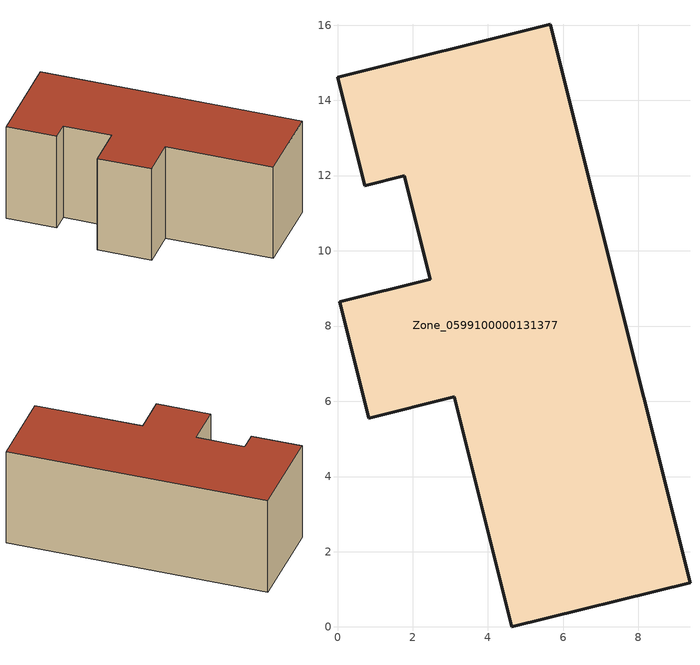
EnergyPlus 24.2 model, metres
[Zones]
Zone_0599100000131377
 floor ground (C_G): 0,14.61 5.66,16.03 9.37,1.18 4.63,0 3.1,6.12 0.83,5.55 0.06,8.64 2.46,9.24 1.77,11.99 0.72,11.73 z0
 wall outside (C_F): 5.66,16.03 0,14.61 0.72,11.73 1.77,11.99 2.46,9.24 0.06,8.64 0.83,5.55 3.1,6.12 4.63,0 9.37,1.18 5.66,16.03 z0:6.04
 roof outside (C_R): 9.37,1.18 5.66,16.03 0,14.61 0.72,11.73 1.77,11.99 2.46,9.24 0.06,8.64 0.83,5.55 3.1,6.12 4.63,0 z6.04
[BUILDING]
Pand.0599100000131377: North Axis=0; Terrain=City; Loads Convergence Tolerance Value=0.04; Temperature Convergence Tolerance Value=0.4; Solar Distribution=FullExterior; Maximum Number of Warmup Days=25; Minimum Number of Warmup Days=1
[Site:Location]
Rotterdam.The.Hague.AP_ZH_NLD Design_Conditions: Latitude=51.96; Longitude=4.45; Time Zone=1; Elevation=-4.5
[SITE:GROUNDTEMPERATURE:BUILDINGSURFACE]
18, 18, 18, 18, 18, 18, 18, 18, 18, 18, 18, 18
[MATERIAL] Thermal Absorptance=0.9; Solar Absorptance=0.7; Visible Absorptance=0.7
Name | Roughness | Thickness | Conductivity | Density | Specific Heat
G.TI.1965-1974 | MediumSmooth | 0.15 | 0.882353 | 540 | 1210
F.TI.1965-1974 | Rough | 0.3 | 0.697674 | 1920 | 840
R.TI.1965-1974 | MediumRough | 0.2 | 0.232558 | 1500 | 1000
[CONSTRUCTION]
C_G: G.TI.1965-1974
C_F: F.TI.1965-1974
C_R: R.TI.1965-1974
[ZONE]
Zone_0599100000131377: Type=1; Multiplier=1; Ceiling Height=Autocalculate; Volume=Autocalculate; Floor Area=autocalculate; Part of Total Floor Area=Yes
[ZONEINFILTRATION:DESIGNFLOWRATE]
Infil_Zone_0599100000131377: Zone or ZoneList or Space or SpaceList=Zone_0599100000131377; Schedule=AlwaysOn; Design Flow Rate Calculation Method=Flow/Area; Flow Rate per Floor Area=0.003; Constant Term Coefficient=1; Temperature Term Coefficient=0; Velocity Term Coefficient=0; Velocity Squared Term Coefficient=0
[HVACTEMPLATE:ZONE:IDEALLOADSAIRSYSTEM]
Zone_0599100000131377: Maximum Heating Supply Air Temperature=50; Minimum Cooling Supply Air Temperature=13; Maximum Heating Supply Air Humidity Ratio=0.0156; Minimum Cooling Supply Air Humidity Ratio=0.0077; Heating Limit=NoLimit; Cooling Limit=NoLimit; Dehumidification Control Type=ConstantSensibleHeatRatio; Cooling Sensible Heat Ratio=0.7; Dehumidification Setpoint=60; Humidification Control Type=None; Humidification Setpoint=30; Outdoor Air Method=None; Outdoor Air Flow Rate per Person=0.00944; Outdoor Air Flow Rate per Zone Floor Area=0; Outdoor Air Flow Rate per Zone=0; Demand Controlled Ventilation Type=None; Outdoor Air Economizer Type=NoEconomizer; Heat Recovery Type=None; Sensible Heat Recovery Effectiveness=0.7; Latent Heat Recovery Effectiveness=0.65
[ZONECONTROL:THERMOSTAT]
ThermostatControl_Zone_0599100000131377: Zone or ZoneList=Zone_0599100000131377; Control Type Schedule=DualSetpointControlType; Control 1=Thermostat_Zone_0599100000131377; Temperature Difference Between Cutout And Setpoint=0
[THERMOSTATSETPOINT:DUALSETPOINT]
Thermostat_Zone_0599100000131377: Heating Setpoint Temperature Schedule=HeatingSetpoint_Zone_0599100000131377; Cooling Setpoint Temperature Schedule=CoolingSetpoint_Zone_0599100000131377
[SCHEDULE:COMPACT]
HeatingSetpoint_Zone_0599100000131377: Through: 12/31, For: AllDays, Until: 24:00, 21
CoolingSetpoint_Zone_0599100000131377: Through: 12/31, For: AllDays, Until: 24:00, 24
DualSetpointControlType: Through: 12/31, For: AllDays, Until: 24:00, 4
AlwaysOn: Through: 12/31, For: AllDays, Until: 24:00, 1
